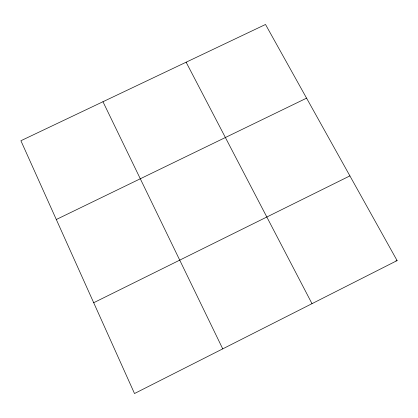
<?xml version="1.0" encoding="UTF-8"?>
<svg xmlns="http://www.w3.org/2000/svg" width="418" height="418" viewBox="0 0 418 418"><rect width="100%" height="100%" fill="white"/><g stroke="black" fill="none" stroke-linecap="round" stroke-linejoin="round"><path stroke-width="0.63" d="M397.1 260.586L134.507 393.526L20.9 140.735L265.514 24.474L397.1 260.586L395.919 260.9M93.7 302.726L349.897 175.889M56.299 219.502L306.577 98.152M186.125 62.204L312 303.672M102.964 101.731L222.731 348.863"/></g></svg>
